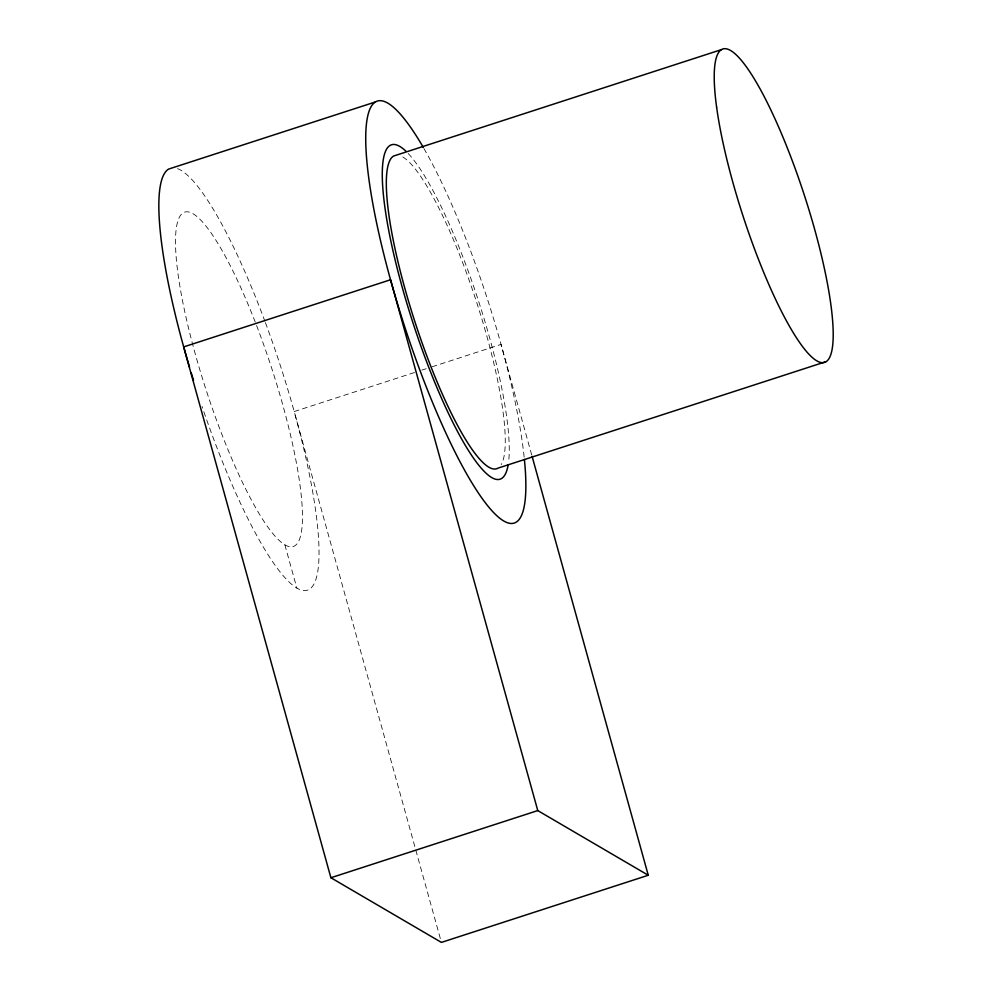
<?xml version="1.0" encoding="UTF-8"?>
<svg xmlns="http://www.w3.org/2000/svg" width="992" height="992" viewBox="0 0 992 992"><rect width="100%" height="100%" fill="white"/><g stroke="black" fill="none" stroke-linecap="round" stroke-linejoin="round"><path stroke-width="0.74" stroke-dasharray="4.96 3.72" d="M414.482 372.508L294.19 411.556L441.403 942.4M421.823 370.128L426.225 368.702M432.09 366.792L501.047 344.41L531.65 454.758M284.853 544.806L296.868 588.157M408.196 153.487A175.795 34.546 72 0 1 478.454 300.774A175.795 34.546 72 0 1 508.586 461.95M423.931 148.502A221.811 43.598 72 0 1 524.235 457.833M256.556 325.463A175.795 34.546 72 0 1 283.042 543.628A175.795 34.546 72 0 1 177.432 269.427A175.795 34.546 72 0 1 256.023 324.086M265.397 322.598A221.811 43.598 72 0 1 312.43 586.421A221.811 43.598 72 0 1 202.046 406.497M177.518 168.652A221.811 43.598 72 0 1 264.864 321.16M402.777 156.959A164.697 32.364 72 0 1 477.636 305.362A164.697 32.364 72 0 1 501.245 464.578"/><path stroke-width="1.49" d="M375.534 101.916L168.665 169.062A221.811 43.598 72 0 0 189.509 367.139M721.506 49.6L393.626 156.029A164.697 32.364 72 0 0 417.31 329.046A164.697 32.364 72 0 0 497.972 468.137L825.852 361.696M330.894 877.746L537.763 810.588L648.26 875.254L441.403 942.4L330.894 877.746L183.681 346.902L390.55 279.756L537.763 810.588M532.059 456.246L648.26 875.254M508.189 464.653A175.795 34.546 72 0 1 413.317 323.925A175.795 34.546 72 0 1 405.988 151.268M524.396 459.432A221.811 43.598 72 0 1 463.487 468.224A221.811 43.598 72 0 1 368.305 174.53A221.811 43.598 72 0 1 423.249 147.312M193.527 380.308A221.811 43.598 72 0 1 191.27 372.992M716.633 107.297A164.697 32.364 72 0 0 816.701 360.778A164.697 32.364 72 0 0 787.698 148.874A164.697 32.364 72 0 0 716.633 107.297"/></g></svg>
